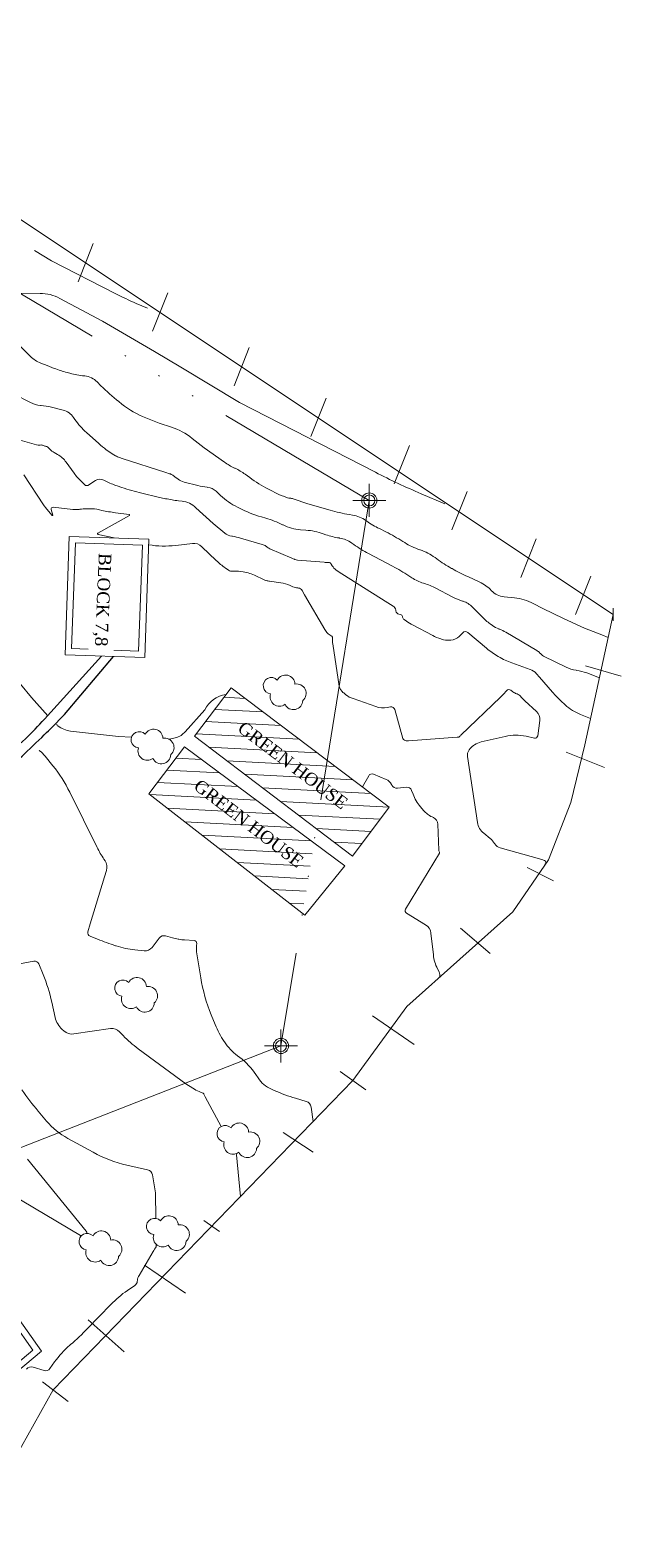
# Model space of a CAD drawing. Header units: metres. Extents: x 331672 to 331918, y 3055529 to 3055826.
# Drawn here: x 331870.7 to 331917.5, y 3055643.2 to 3055761 of the extents above; entities that cross this region are included whole.
import ezdxf

# ---------------------------------------------------------------- set-up
doc = ezdxf.new("R2010")
doc.units = ezdxf.units.M
doc.header["$MEASUREMENT"] = 0
doc.linetypes.add('ACAD_ISO06W100', pattern=[36, 24, -3, 0, -3, 0, -3, 0, -3])
for name, color, linetype, lineweight in [('BC', 7, 'Continuous', 20), ('Building', 7, 'Continuous', 20), ('Contour', 4, 'Continuous', 15), ('F', 10, 'Continuous', 20), ('GreenHouse', 94, 'Continuous', 20), ('Index_Contour', 8, 'Continuous', 20), ('Road', 170, 'Continuous', 25), ('Station', 50, 'Continuous', 13), ('TREE', 90, 'Continuous', 5)]:
    doc.layers.add(name, color=color, linetype=linetype, lineweight=lineweight)
doc.layers.add('House Drain', color=7, linetype='Continuous', lineweight=5, transparency=0.5)
doc.styles.add('CAD', font='times.ttf')

msp = doc.modelspace()

# ---------------------------------------------------------------- hatches: boundary and pattern name
at = {"layer": 'Building'}
h = msp.add_hatch(dxfattribs=at)
h.set_pattern_fill('ANSI31', color=256, scale=7, angle=45)
h.set_pattern_definition([(90, (0, 0), (-0.8750000000000001, 0), [])])
h.paths.add_polyline_path([(331749.4840919682, 3055721.725909131), (331752.9994586073, 3055718.583660533), (331757.9279014872, 3055724.099309708), (331754.4840845023, 3055727.243914524)])
h.paths.add_polyline_path([(331733.3112280205, 3055718.87479694), (331714.6107008858, 3055732.464930657), (331711.5401793303, 3055726.735455692), (331730.2407064653, 3055713.145321975)])
h.paths.add_polyline_path([(331743.7879906559, 3055716.963465992), (331740.8779218945, 3055714.602906188), (331744.8427518384, 3055709.366524843), (331747.7528205997, 3055711.727084647)])
h.paths.add_polyline_path([(331760.6279274585, 3055739.211657162), (331764.9246536656, 3055736.085569554), (331769.8513521886, 3055742.857188683), (331765.5546259818, 3055745.983276293)])
h.paths.add_polyline_path([(331751.8872952611, 3055719.602902749), (331756.7924419918, 3055725.085516592), (331755.5194198508, 3055726.224455167), (331750.6142731201, 3055720.741841323)], flags=24)
h.paths.add_polyline_path([(331717.2688663516, 3055725.071210385), (331725.7860753403, 3055718.469083802), (331727.4212162876, 3055720.578530962), (331718.9040072989, 3055727.180657545)], flags=24)
h.paths.add_polyline_path([(331742.2233661392, 3055716.580172377), (331746.8484161167, 3055710.878869473), (331745.7637549778, 3055709.998963237), (331741.1387050003, 3055715.700266141)], flags=25)
h.paths.add_polyline_path([(331763.7004089864, 3055737.545006228), (331768.1543196615, 3055743.400106458), (331766.794808953, 3055744.434271377), (331762.3408982779, 3055738.579171147)], flags=24)
h.paths.add_polyline_path([(331781.7432927646, 3055744.810367832), (331787.7437999453, 3055749.066355682), (331786.7555912334, 3055750.459628803), (331780.7550840526, 3055746.203640953)], flags=9)
h.paths.add_polyline_path([(331832.1570879101, 3055716.957908385), (331836.6890855336, 3055722.372954092), (331835.3791686158, 3055723.469258848), (331830.8471709923, 3055718.05421314)], flags=9)
h.paths.add_polyline_path([(331853.9886563452, 3055710.569015533), (331849.2929305463, 3055705.295318376), (331850.5686547962, 3055704.15940725), (331855.2643805951, 3055709.433104408)], flags=9)
h.paths.add_polyline_path([(331875.626892432, 3055719.900276632), (331875.2985146667, 3055712.188086391), (331877.4317656261, 3055712.097254583), (331877.7601433916, 3055719.809444824)], flags=9)
h.paths.add_polyline_path([(331886.4969756306, 3055705.267990896), (331895.039095597, 3055698.803170898), (331896.3276216544, 3055700.505730932), (331887.785501688, 3055706.97055093)], flags=9)
h.paths.add_polyline_path([(331883.0203506122, 3055700.699626045), (331891.5204732317, 3055694.179685357), (331892.8199855881, 3055695.873874753), (331884.3198629688, 3055702.393815442)], flags=9)
h.paths.add_polyline_path([(331758.1115892087, 3055761.566038174), (331766.2233284311, 3055754.568796009), (331767.617973427, 3055756.185575342), (331759.5062342045, 3055763.182817507)], flags=9)
h.paths.add_polyline_path([(331762.0025343101, 3055766.056141236), (331770.1142735326, 3055759.058899071), (331771.5089185284, 3055760.675678404), (331763.397179306, 3055767.672920568)], flags=9)
h.paths.add_polyline_path([(331741.894314845, 3055776.452798897), (331750.0060540675, 3055769.455556732), (331751.4006990633, 3055771.072336065), (331743.2889598408, 3055778.069578229)], flags=9)
h.paths.add_polyline_path([(331743.0365804236, 3055784.34592953), (331751.1483196461, 3055777.348687365), (331752.542964642, 3055778.965466697), (331744.4312254195, 3055785.962708862)], flags=9)
at = {"layer": 'GreenHouse', "true_color": 0x136734}
h = msp.add_hatch(dxfattribs=at)
h.set_pattern_fill('ANSI31', color=116, scale=8)
h.set_pattern_definition([(45, (0, 0), (-0.7071067811865476, 0.7071067811865476), [])])
h.paths.add_polyline_path([(331724.8317380953, 3055669.705333333), (331725.1115, 3055669.705333333), (331725.1115, 3055670.080333333), (331724.8317380953, 3055670.080333333)], flags=9)
h.paths.add_polyline_path([(331724.2960238095, 3055669.330333333), (331725.1115, 3055669.330333333), (331725.1115, 3055669.705333333), (331724.2960238095, 3055669.705333333)], flags=9)
h.paths.add_polyline_path([(331725.2905820622, 3055670.018044844), (331726.5658996496, 3055671.293362432), (331726.3007346066, 3055671.558527475), (331725.0254170193, 3055670.283209887)], flags=9)
h.paths.add_polyline_path([(331777.7856428572, 3055688.409333333), (331778.5535, 3055688.409333333), (331778.5535, 3055688.784333333), (331777.7856428572, 3055688.784333333)], flags=9)
h.paths.add_polyline_path([(331777.9999285715, 3055688.034333333), (331778.5535, 3055688.034333333), (331778.5535, 3055688.409333333), (331777.9999285715, 3055688.409333333)], flags=9)
h.paths.add_polyline_path([(331778.7325820623, 3055688.722044845), (331780.0078996496, 3055689.997362432), (331779.7427346067, 3055690.262527475), (331778.4674170193, 3055688.987209887)], flags=9)
h.paths.add_polyline_path([(331776.7181494088, 3055683.093044952), (331777.4741017898, 3055683.093044952), (331777.4741017898, 3055683.468044952), (331776.7181494088, 3055683.468044952)], flags=9)
h.paths.add_polyline_path([(331776.9205303612, 3055682.718044952), (331777.4741017898, 3055682.718044952), (331777.4741017898, 3055683.093044952), (331776.9205303612, 3055683.093044952)], flags=9)
h.paths.add_polyline_path([(331777.653183852, 3055683.405756463), (331778.9285014393, 3055684.68107405), (331778.6633363964, 3055684.946239093), (331777.388018809, 3055683.670921505)], flags=9)
h.paths.add_polyline_path([(331786.0466428571, 3055675.116333333), (331786.8145, 3055675.116333333), (331786.8145, 3055675.491333333), (331786.0466428571, 3055675.491333333)], flags=9)
h.paths.add_polyline_path([(331786.2609285715, 3055674.741333333), (331786.8145, 3055674.741333333), (331786.8145, 3055675.116333333), (331786.2609285715, 3055675.116333333)], flags=9)
h.paths.add_polyline_path([(331786.9935820622, 3055675.429044845), (331788.1005408921, 3055676.536003675), (331787.8353758492, 3055676.801168717), (331786.7284170192, 3055675.694209888)], flags=9)
h.paths.add_polyline_path([(331780.7531797725, 3055665.770477524), (331781.4496083439, 3055665.770477524), (331781.4496083439, 3055666.145477524), (331780.7531797725, 3055666.145477524)], flags=9)
h.paths.add_polyline_path([(331780.8960369154, 3055665.395477524), (331781.4496083439, 3055665.395477524), (331781.4496083439, 3055665.770477524), (331780.8960369154, 3055665.770477524)], flags=9)
h.paths.add_polyline_path([(331781.6286904062, 3055666.083189035), (331782.9040079935, 3055667.358506623), (331782.6388429506, 3055667.623671666), (331781.3635253632, 3055666.348354078)], flags=9)
h.paths.add_polyline_path([(331824.3947380952, 3055683.732333334), (331825.1745, 3055683.732333334), (331825.1745, 3055684.107333334), (331824.3947380952, 3055684.107333334)], flags=9)
h.paths.add_polyline_path([(331824.6209285714, 3055683.357333334), (331825.1745, 3055683.357333334), (331825.1745, 3055683.732333334), (331824.6209285714, 3055683.732333334)], flags=9)
h.paths.add_polyline_path([(331825.3535820622, 3055684.045044844), (331826.46895883, 3055685.160421613), (331826.203793787, 3055685.425586655), (331825.0884170192, 3055684.310209887)], flags=9)
h.paths.add_polyline_path([(331823.8826428571, 3055678.051333333), (331824.6505, 3055678.051333333), (331824.6505, 3055678.426333333), (331823.8826428571, 3055678.426333333)], flags=9)
h.paths.add_polyline_path([(331824.0969285715, 3055677.676333333), (331824.6505, 3055677.676333333), (331824.6505, 3055678.051333333), (331824.0969285715, 3055678.051333333)], flags=9)
h.paths.add_polyline_path([(331824.8295820622, 3055678.364044845), (331826.1133175874, 3055679.64778037), (331825.8481525445, 3055679.912945413), (331824.5644170193, 3055678.629209887)], flags=9)
h.paths.add_polyline_path([(331760.1046428572, 3055688.656333333), (331760.8725, 3055688.656333333), (331760.8725, 3055689.031333333), (331760.1046428572, 3055689.031333333)], flags=9)
h.paths.add_polyline_path([(331760.5808333334, 3055688.281333333), (331760.8725, 3055688.281333333), (331760.8725, 3055688.656333333), (331760.5808333334, 3055688.656333333)], flags=9)
h.paths.add_polyline_path([(331761.0515820622, 3055688.969044845), (331762.3268996496, 3055690.244362433), (331762.0617346066, 3055690.509527476), (331760.7864170193, 3055689.234209888)], flags=9)
h.paths.add_polyline_path([(331763.6280714286, 3055695.196333333), (331764.3245, 3055695.196333333), (331764.3245, 3055695.571333333), (331763.6280714286, 3055695.571333333)], flags=9)
h.paths.add_polyline_path([(331764.0328333334, 3055694.821333333), (331764.3245, 3055694.821333333), (331764.3245, 3055695.196333333), (331764.0328333334, 3055695.196333333)], flags=9)
h.paths.add_polyline_path([(331764.5035820622, 3055695.509044845), (331765.7788996496, 3055696.784362432), (331765.5137346066, 3055697.049527475), (331764.2384170193, 3055695.774209887)], flags=9)
h.paths.add_polyline_path([(331728.9257380952, 3055671.778333333), (331729.7055, 3055671.778333333), (331729.7055, 3055672.153333333), (331728.9257380952, 3055672.153333333)], flags=9)
h.paths.add_polyline_path([(331729.4138333334, 3055671.403333333), (331729.7055, 3055671.403333333), (331729.7055, 3055671.778333333), (331729.4138333334, 3055671.778333333)], flags=9)
h.paths.add_polyline_path([(331729.8845820622, 3055672.091044844), (331731.1598996496, 3055673.366362432), (331730.8947346066, 3055673.631527475), (331729.6194170192, 3055672.356209887)], flags=9)
h.paths.add_polyline_path([(331725.2876428572, 3055663.848333334), (331726.0555, 3055663.848333334), (331726.0555, 3055664.223333334), (331725.2876428572, 3055664.223333334)], flags=9)
h.paths.add_polyline_path([(331725.7638333334, 3055663.473333334), (331726.0555, 3055663.473333334), (331726.0555, 3055663.848333334), (331725.7638333334, 3055663.848333334)], flags=9)
h.paths.add_polyline_path([(331726.2345820622, 3055664.161044844), (331727.5098996496, 3055665.436362432), (331727.2447346066, 3055665.701527475), (331725.9694170193, 3055664.426209887)], flags=9)
h.paths.add_polyline_path([(331841.4347380953, 3055681.337333334), (331842.2145, 3055681.337333334), (331842.2145, 3055681.712333334), (331841.4347380953, 3055681.712333334)], flags=9)
h.paths.add_polyline_path([(331841.9228333334, 3055680.962333334), (331842.2145, 3055680.962333334), (331842.2145, 3055681.337333334), (331841.9228333334, 3055681.337333334)], flags=9)
h.paths.add_polyline_path([(331842.3935820622, 3055681.650044844), (331843.6604817117, 3055682.916944494), (331843.3953166687, 3055683.182109537), (331842.1284170193, 3055681.915209887)], flags=9)
h.paths.add_polyline_path([(331778.94502439, 3055683.35902337), (331784.074462609, 3055674.802549799), (331785.3609968214, 3055675.573801846), (331780.2315586024, 3055684.130275417)], flags=9)
h.paths.add_polyline_path([(331774.5448649718, 3055679.02069913), (331779.6743031908, 3055670.464225559), (331780.9608374032, 3055671.235477606), (331775.8313991842, 3055679.791951178)], flags=9)
h.paths.add_polyline_path([(331816.0312494365, 3055597.709077438), (331818.6451462414, 3055607.336741739), (331817.1975499383, 3055607.729762023), (331814.5836531334, 3055598.102097722)], flags=9)
h.paths.add_polyline_path([(331719.8779921854, 3055760.512012414), (331729.8470187647, 3055760.134010463), (331729.9038543804, 3055761.632933313), (331719.934827801, 3055762.010935265)], flags=9)
h.paths.add_polyline_path([(331886.6437336696, 3055705.57310998), (331894.0283029423, 3055698.865464113), (331895.0368511275, 3055699.975793144), (331887.6522818548, 3055706.683439011)], flags=9)
h.paths.add_polyline_path([(331883.2154752527, 3055701.009999458), (331890.6000445253, 3055694.302353591), (331891.6085927106, 3055695.412682623), (331884.2240234379, 3055702.12032849)], flags=9)
h.paths.add_polyline_path([(331830.3058522544, 3055686.45993673), (331840.2748788337, 3055686.081934778), (331840.3317144495, 3055687.580857628), (331830.36268787, 3055687.95885958)], flags=9)
h.paths.add_polyline_path([(331830.6761257126, 3055679.800331952), (331840.645152292, 3055679.42233), (331840.7019879077, 3055680.921252851), (331830.7329613283, 3055681.299254803)], flags=9)
h.paths.add_polyline_path([(331761.592171299, 3055767.102025472), (331768.9767405717, 3055760.394379605), (331769.9852887569, 3055761.504708637), (331762.6007194842, 3055768.212354504)], flags=9)
h.paths.add_polyline_path([(331757.9266014063, 3055762.00217005), (331765.311170679, 3055755.294524183), (331766.3197188642, 3055756.404853214), (331758.9351495915, 3055763.112499081)], flags=9)
h.paths.add_polyline_path([(331741.1799994716, 3055778.119901889), (331748.5645687443, 3055771.412256022), (331749.5731169296, 3055772.522585053), (331742.1885476569, 3055779.23023092)], flags=9)
h.paths.add_polyline_path([(331743.1453335747, 3055784.446065426), (331750.5299028474, 3055777.738419559), (331751.5384510327, 3055778.848748591), (331744.15388176, 3055785.556394458)], flags=9)
at = {"layer": 'GreenHouse'}
h = msp.add_hatch(dxfattribs=at)
h.set_pattern_fill('ANSI31', color=256, scale=8, angle=312)
h.set_pattern_definition([(357, (0, 0), (0.0523359562429444, 0.9986295347545739), [])])
h.paths.add_polyline_path([(331883.747, 3055705.091), (331893.3877169602, 3055697.782292223), (331894.2612489263, 3055703.178276083), (331886.6519999999, 3055708.912670054)])
h.paths.add_polyline_path([(331896.265, 3055695.601), (331899.17, 3055699.479), (331894.2612489263, 3055703.178276083), (331893.3877169602, 3055697.782292223)])
h.paths.add_polyline_path([(331882.968, 3055704.258), (331880.134, 3055700.525), (331892.3024793583, 3055691.078559777), (331893.2030918892, 3055696.64182577)])
h.paths.add_polyline_path([(331886.4969756306, 3055705.267990896), (331895.039095597, 3055698.803170898), (331896.3276216544, 3055700.505730932), (331887.785501688, 3055706.97055093)], flags=9)
h.paths.add_polyline_path([(331883.0203506122, 3055700.699626045), (331891.5204732317, 3055694.179685357), (331892.8199855881, 3055695.873874753), (331884.3198629688, 3055702.393815442)], flags=24)

# ---------------------------------------------------------------- linework, layer by layer
at = {"layer": 'Building'}
msp.add_lwpolyline([(331874.3217694669, 3055720.389762599), (331874.0222821003, 3055712.020922099), (331879.3324768412, 3055711.830891445), (331879.6319642078, 3055720.199731944)], close=True, dxfattribs=at)
at = {"layer": 'Building', "lineweight": 18, "elevation": 1264.36}
msp.add_lwpolyline([(331864.7001041917, 3055665.334023389), (331870.9619266283, 3055656.475389046), (331861.9998958083, 3055648.962976612), (331855.7380733718, 3055657.821610955)], close=True, dxfattribs=at)
at = {"layer": 'Contour'}
for points, elevation in [([(331880.040102941, 3055738.97628676), (331879.146444547, 3055739.35733593, -0.0186872382441418), (331877.478834684, 3055740.13932528), (331872.421381804, 3055742.73330327), (331871.093015132, 3055743.535550557)], 1271), ([(331868.419942948, 3055740.18971423), (331871.523836008, 3055740.1506914, -0.12570915654225), (331873.095970262, 3055739.74770006), (331876.465335843, 3055737.95358961), (331880.58511435, 3055735.54798206), (331882.685267327, 3055734.29855693), (331887.315238725, 3055731.50235459), (331898.081544417, 3055725.98029424, 0.0186872382141874), (331901.691162547, 3055724.28764239), (331903.571965686, 3055723.48568219)], 1272), ([(331877.3953773593, 3055720.797856343), (331876.121195926, 3055721.06011901, -0.6398189786094239), (331876.105655775, 3055721.15981564), (331878.60091834, 3055722.56295436, 0.6608627076637851), (331878.584232045, 3055722.64764645), (331877.501473767, 3055722.78171096, -0.0253883796053409), (331876.415129273, 3055722.96967712), (331876.238873965, 3055723.00899304, 0.0631581782447462), (331875.40647339, 3055723.09227118), (331875.190402449, 3055723.08794022, 0.0285902618036362), (331874.682194316, 3055723.05013524), (331874.632606315, 3055723.04372977, -0.0623793348004402), (331874.125836312, 3055723.03856869), (331872.552076773, 3055723.20934949, 0.5146054039261441), (331872.41547184, 3055723.04819547), (331872.541871446, 3055722.59608284, -0.711135687207157), (331872.493294238, 3055722.56985866), (331871.933612997, 3055723.2113275, -0.0351083971097971), (331871.853658753, 3055723.31631849), (331871.78960177, 3055723.41318486), (331870.246899083, 3055725.78718553)], 1269), ([(331911.4114737115, 3055694.758289516), (331911.553114276, 3055694.99549221, 0.453858660000305), (331911.473587213, 3055695.23366545), (331911.427303116, 3055695.25258058, 0.0304976546833309), (331911.063590043, 3055695.37721615), (331907.942072202, 3055696.24888175, -0.19655673411185), (331907.537479575, 3055696.5532765), (331907.51121325, 3055696.59582154, 0.0900864576094659), (331907.156393916, 3055696.99719379), (331906.651955988, 3055697.40184337, -0.1965131650297), (331906.159104488, 3055698.25841843), (331905.371648296, 3055703.48626299, -0.189584848065952), (331905.4717784001, 3055703.95610771), (331905.498736738, 3055703.99821766, -0.113224866319941), (331905.852844136, 3055704.35322062), (331905.927453035, 3055704.40125055, -0.0899429070358728), (331906.463272013, 3055704.62869544), (331908.352309654, 3055705.07277165, -0.118913571746978), (331910.014002021, 3055705.08176835), (331910.673180569, 3055704.93432159, 0.4377395504044411), (331910.92428685, 3055705.10980436), (331911.08650966, 3055706.3425394, 0.251303429249593), (331910.838573651, 3055707.03103105), (331909.908026339, 3055707.89556123, -0.0260510442075259), (331909.624663255, 3055708.18617732), (331909.566411226, 3055708.25214477, 0.133192683005518), (331909.301464204, 3055708.43142049), (331909.254365474, 3055708.4482047, -0.0802591592073552), (331908.966924659, 3055708.60319228), (331908.803073781, 3055708.72689963, 0.404426878189845), (331908.448615757, 3055708.68410601), (331908.387656433, 3055708.60930717, -0.0321439271174404), (331907.98931975, 3055708.17720033), (331904.850471178, 3055705.16330592, -0.0263665316569208), (331904.761223591, 3055705.08580043), (331904.705226597, 3055705.04188109, -0.144669303270757), (331904.637565488, 3055705.01400584), (331904.550151659, 3055705.00377725), (331900.708026432, 3055704.71859618), (331900.577660143, 3055704.71502406, -0.132052791269498), (331900.425703008, 3055704.74948266), (331900.367615329, 3055704.77923677, -0.216665976140579), (331900.256405048, 3055704.91492202), (331899.611028129, 3055707.19560416, 0.385950022598354), (331899.28267601, 3055707.40294187), (331899.020042665, 3055707.35824193, -0.132865626917011), (331898.098593868, 3055707.43521881), (331896.309194074, 3055708.05869737, -0.0885303630773184), (331895.742174726, 3055708.37077618), (331895.568609161, 3055708.50856771, -0.0721165320750573), (331895.354145124, 3055708.73283733), (331895.324837142, 3055708.77334711, -0.124812802490296), (331895.209167384, 3055709.05502419), (331894.694201236, 3055712.39471562, -0.0694531454308803), (331894.686982497, 3055712.73358217), (331894.692490895, 3055712.78327782, 0.294013847886374), (331894.567051839, 3055713.04489535), (331894.406129513, 3055713.14718491, -0.113171923084845), (331894.185734143, 3055713.36556506), (331894.072125, 3055713.54072059), (331892.452624751, 3055716.2897485), (331892.276296605, 3055716.62585798, 0.266585866106915), (331891.983652218, 3055716.81849933), (331891.933799195, 3055716.82233027, -0.09444513509345001), (331891.552585186, 3055716.922018), (331891.334111461, 3055717.02350063, 0.0793496776994947), (331890.591791666, 3055717.24049547), (331889.691384193, 3055717.36182206, -0.027592706240853), (331889.439740576, 3055717.40924251), (331889.391156822, 3055717.42105855, -0.0589953607888261), (331889.151823508, 3055717.50854136), (331888.613161938, 3055717.77696681, 0.0826830278916927), (331887.614024392, 3055718.09209545), (331887.231233333, 3055718.14945871, 0.0724838901969798), (331886.848369549, 3055718.15378922), (331886.798766727, 3055718.14749954, -0.19324025435632), (331886.448258656, 3055718.23337829), (331886.188661203, 3055718.41353797, -0.0425948787857085), (331885.481090387, 3055718.99449498), (331884.346808191, 3055720.09045125, 0.232880058278905), (331883.583783086, 3055720.34895093), (331882.263508631, 3055720.19655167, -0.07189254764988832), (331880.1337259721, 3055720.239790557, -0.07189254764988832)], 1269), ([(331867.067757058, 3055711.889174867), (331867.825712347, 3055711.27750882), (331868.604781891, 3055710.60683045, -0.043665115500122), (331869.971824132, 3055709.21727302), (331870.858572733, 3055708.1525212), (331872.1295725913, 3055706.689435336)], 1268), ([(331881.747319421, 3055704.8625579), (331882.353060475, 3055704.99281445, 0.146083963568393), (331882.787558092, 3055705.22390314), (331883.007999057, 3055705.43586711), (331884.579844645, 3055707.16668375, -0.2614538888796174), (331886.2466612518, 3055708.37942704, -0.2614538888796174)], 1268), ([(331872.8245161563, 3055706.014154304, 0.003981682479037308), (331872.900683486, 3055705.95198384), (331872.939520988, 3055705.92049339, 0.149412467520014), (331873.945365509, 3055705.49759433), (331877.725732, 3055705.062076), (331878.7734897001, 3055705.010094878)], 1268), ([(331871.4563459911, 3055703.971902988), (331871.4952353, 3055703.94047665, -0.0565306958698582), (331871.927202543, 3055703.50725526), (331872.544580636, 3055702.73871833, -0.0570188805690267), (331873.875943099, 3055700.65540028), (331876.04430552, 3055696.28466856, 0.0357574720573921), (331876.586023521, 3055695.35655619), (331876.672533245, 3055695.22904958, -0.238617801413736), (331876.784437919, 3055694.45558979), (331876.624409836, 3055693.95387978), (331875.498666667, 3055690.23663248), (331875.316815334, 3055689.60407203, 0.3866794026697151), (331875.486302544, 3055689.25610291), (331876.08030132, 3055689.01584981, 0.0185840705536295), (331877.50599413, 3055688.49686233), (331877.553551325, 3055688.48142494, 0.0566309011884472), (331879.030899536, 3055688.17194486), (331879.772528054, 3055688.09819405, 0.267438094369874), (331880.391856077, 3055688.36588424), (331880.959890932, 3055689.10428312, -0.314790149177722), (331881.47062276, 3055689.27250934), (331882.015478299, 3055689.11660697, 0.0273482206864293), (331882.464471743, 3055689.0129768), (331882.513708263, 3055689.00427249, 0.0321080598858034), (331882.971276548, 3055688.95183752), (331883.718559493, 3055688.91203221, -0.426573371021091), (331883.928522987, 3055688.66713417), (331883.913680235, 3055688.51933234, 0.0698511787301032), (331883.934986161, 3055687.86112587), (331884.250773435, 3055685.96237262, 0.058240840287801), (331885.081551855, 3055683.02055909), (331885.39373043, 3055682.25164538, 0.0534958054998916), (331886.099610227, 3055680.91897054), (331886.127367442, 3055680.87738283, 0.0882971212649779), (331887.152691012, 3055679.78983872), (331887.341148974, 3055679.64733898, -0.0881717615702614), (331888.618827181, 3055678.2927716), (331888.794576609, 3055678.02972304, 0.14709593240626), (331889.83969968, 3055677.1442825), (331890.059481493, 3055677.04508775, 0.0353720620582409), (331891.748902182, 3055676.41517245), (331892.599465164, 3055676.16151802, -0.297009521213046), (331892.983994248, 3055675.72114931), (331893.1615278674, 3055674.582294)], 1267), ([(331897.0479306135, 3055701.07821914), (331897.546466635, 3055701.95828867, -0.383080170047161), (331897.918789654, 3055702.08541435), (331898.921234295, 3055701.66473011, -0.187302011241102), (331899.35242351, 3055701.26103017), (331899.372575956, 3055701.22067661, 0.319582781328027), (331899.833647403, 3055700.96779483), (331900.549775713, 3055701.04276094, -0.347625712984266), (331900.942666714, 3055700.79925481), (331901.059465911, 3055700.4859322, 0.0921601604192013), (331901.635246646, 3055699.50675128), (331901.883958811, 3055699.21522486, 0.108232587770214), (331902.558197091, 3055698.69274245), (331902.667944607, 3055698.63918047, -0.283159739955933), (331903.010235518, 3055698.11656457), (331903.098503376, 3055696.06257651, 0.120317472312803), (331903.127366539, 3055695.95872424), (331903.15130358, 3055695.91482643, -0.275515887980829), (331903.149079852, 3055695.8189559), (331900.46343246, 3055691.39500593, 0.414614818735596), (331900.54462469, 3055691.06402423), (331902.054938277, 3055690.15030037, -0.241259727337434), (331902.470385882, 3055689.50108604), (331902.664519036, 3055687.77192388, 0.0947412194091286), (331902.994509309, 3055686.67189922), (331903.121842754, 3055686.421897, -0.1957669849315587), (331903.1635975814, 3055686.001598235)], 1268), ([(331885.8706380141, 3055674.189263476), (331884.594094056, 3055676.52694888, -0.0635435364299895), (331884.535304804, 3055676.64870689), (331884.50399506, 3055676.74031366, 0.116692653302614), (331884.482262354, 3055676.77571291), (331884.447388771, 3055676.81154353, 0.108662722222806), (331884.412826109, 3055676.83483038), (331884.126074619, 3055676.95164921, -0.0481906734813465), (331883.629345595, 3055677.20913742), (331883.077944444, 3055677.56226389), (331879.29539186, 3055680.34579337, -0.044194429318381), (331878.106936662, 3055681.38438095), (331877.810653655, 3055681.69067044, 0.248950514644762), (331877.109956631, 3055681.93064774), (331874.196398281, 3055681.5138912, -0.230614230789438), (331873.416224043, 3055681.7511263), (331873.281741337, 3055681.87207612, -0.162978757129428), (331872.72286149, 3055682.82745962), (331872.452277284, 3055684.03592149, 0.0449297525571806), (331871.765993277, 3055686.21227603), (331871.418725341, 3055687.05551642, 0.358033670571287), (331871.032134642, 3055687.26734623), (331868.902513385, 3055686.88507269, -0.0672040718860305)], 1266), ([(331874.7168158012, 3055665.541080826), (331869.130182452, 3055668.89009016, 0.022807860534305), (331866.240790419, 3055670.47149683), (331864.952688654, 3055671.10573196, 0.383670786600986), (331864.574524763, 3055671.00109131), (331863.558546001, 3055669.42767889), (331862.704292268, 3055667.95870007, 0.0613479357114727), (331862.204998002, 3055666.81119202), (331862.190504973, 3055666.76333858, 0.0318568284810559), (331861.899290062, 3055665.53987568), (331861.757157627, 3055664.72781864), (331861.690511152, 3055664.08732929, 0.08317220942958048), (331861.7195052626, 3055663.488061603)], 1264)]:
    msp.add_lwpolyline(points, format="xyb", dxfattribs=dict(at, elevation=elevation))
for points, elevation in [([(331881.7086157097, 3055704.86447806), (331881.747319421, 3055704.8625579)], 1268), ([(331870.522626265, 3055671.59219046), (331875.1821727548, 3055665.909420953)], 1264), ([(331887.092597848, 3055671.95153586), (331887.0472878789, 3055672.034510248)], 1266), ([(331887.3923884393, 3055668.633963503), (331887.092597848, 3055671.95153586)], 1266)]:
    msp.add_lwpolyline(points, dxfattribs=dict(at, elevation=elevation))
for start, end in [(221.1234008903187, 233.8379313868169), (356.829299379457, 35.6013574723178)]:
    msp.add_arc((331874.9406124453, 3055665.736472101, 1264), 0.297090370844046, start, end, dxfattribs=at)
at = {"layer": 'F'}
for p, q in [((331914.7072722523, 3055710.666989692), (331917.5413850599, 3055709.838136875)), ((331910.1001066613, 3055694.690982619), (331912.1901926474, 3055693.646749281)), ((331904.8238100504, 3055689.898600031), (331907.1643842932, 3055687.887698712)), ((331897.8424497913, 3055682.934653), (331901.1541028398, 3055680.666626094)), ((331895.2793446409, 3055678.549848041, 1263.394), (331897.3226553592, 3055677.088151959, 1263.394)), ((331890.7684743521, 3055673.696781452), (331893.1525763078, 3055672.147155428)), ((331884.4850765169, 3055666.734796267), (331885.7310750702, 3055665.85865994)), ((331879.8032246439, 3055663.202679475), (331883.0332922267, 3055660.979240804)), ((331875.3471227399, 3055658.871720073), (331878.1913299062, 3055656.353491387)), ((331871.7155406276, 3055653.972854514), (331873.7424713968, 3055652.414883098))]:
    msp.add_line(p, q, dxfattribs=at)
at = {"layer": 'F', "color": 240, "true_color": 0xed1f24, "elevation": 1263.394}
msp.add_lwpolyline([(331816.5498659141, 3055757.042236446), (331817.962, 3055756.508), (331820.994, 3055759.842), (331835.6804233322, 3055768.870735495), (331916.891, 3055714.718), (331914.663, 3055704.391), (331913.553, 3055699.84), (331911.782, 3055695.3), (331908.966, 3055691.183), (331900.574, 3055683.689), (331896.301, 3055677.819), (331872.564, 3055653.345), (331856.499, 3055624.628), (331848.187, 3055610.864), (331844.764, 3055602.955), (331841.1327713165, 3055598.470066539)], dxfattribs=at)
at = {"layer": 'F'}
for points in [[(331875.7442090416, 3055744.095212386), (331874.5354643429, 3055741.053727478)], [(331881.6467001041, 3055740.188633498), (331880.4379554054, 3055737.147148591)], [(331888.0926103801, 3055735.870287258), (331886.8838656815, 3055732.82880235)], [(331894.1722802609, 3055731.84471184), (331892.9635355623, 3055728.803226932)], [(331900.7646896883, 3055728.099320306), (331899.5559449896, 3055725.057835398)], [(331905.330579903, 3055724.467883732), (331904.1218352043, 3055721.426398824)], [(331910.7956088457, 3055720.704981399), (331909.586864147, 3055717.663496491)], [(331913.1865335398, 3055703.828947909), (331916.2280184476, 3055702.62020321)]]:
    msp.add_lwpolyline(points, dxfattribs=at)
at = {"layer": 'F', "elevation": 1263.394}
for points in [[(331915.1408262021, 3055717.759484067), (331913.9320815034, 3055714.717999159)], [(331916.891, 3055715.218), (331916.891, 3055714.218)]]:
    msp.add_lwpolyline(points, dxfattribs=at)
at = {"layer": 'GreenHouse'}
for p, q in [((331883.747, 3055705.091, 1267.472), (331886.6519999999, 3055708.912670054, 1267.416)), ((331886.6519999999, 3055708.912670054, 1267.416), (331899.17, 3055699.479, 1267.581)), ((331883.747, 3055705.091, 1267.472), (331896.265, 3055695.601, 1267.637)), ((331896.265, 3055695.601, 1267.637), (331899.17, 3055699.479, 1267.581))]:
    msp.add_line(p, q, dxfattribs=at)
at = {"layer": 'GreenHouse', "elevation": 1267.416}
msp.add_lwpolyline([(331886.6519999999, 3055708.912670054), (331899.17, 3055699.479), (331896.265, 3055695.601), (331883.747, 3055705.091), (331886.6519999999, 3055708.912670054)], dxfattribs=at)
at = {"layer": 'GreenHouse'}
for points in [[(331895.646, 3055694.824), (331892.499, 3055690.926), (331880.134, 3055700.525), (331882.968, 3055704.258), (331895.646, 3055694.824)], [(331882.968, 3055704.258), (331895.646, 3055694.824), (331892.499, 3055690.926), (331880.134, 3055700.525), (331882.968, 3055704.258)]]:
    msp.add_lwpolyline(points, dxfattribs=at)
at = {"layer": 'House Drain', "lineweight": 5, "transparency": 33554559}
msp.add_lwpolyline([(331873.8399708755, 3055720.907324302), (331873.5047203965, 3055711.539123508), (331879.8142754327, 3055711.313329741), (331880.1495259116, 3055720.681530535), (331873.8399708755, 3055720.907324302)], dxfattribs=at)
at = {"layer": 'House Drain', "lineweight": 5, "transparency": 33554559, "elevation": 1264.36}
msp.add_lwpolyline([(331864.795, 3055666.066000001), (331871.636, 3055656.388), (331861.905, 3055648.231), (331855.0640000001, 3055657.909), (331864.795, 3055666.066000001)], dxfattribs=at)
at = {"layer": 'Index_Contour', "elevation": 1265}
for points in [[(331870.082053079, 3055677.08537382, 0.0259622104741972), (331871.38094587, 3055675.40054717), (331872.04913938, 3055674.61682116, 0.0954642543114978), (331873.729551318, 3055673.24736673), (331875.739127743, 3055672.14226528, 0.0733807018361742), (331878.395708639, 3055671.13126118), (331880.042503171, 3055670.75521191, -0.308545889869447), (331880.424430346, 3055670.35438186), (331880.677479742, 3055668.93324229), (331880.6970004526, 3055666.909207145)], [(331880.7186722523, 3055664.662132981, 0.01043743330643175), (331880.483769119, 3055664.27955748), (331879.37073408, 3055662.39053446, 0.104267505908105), (331879.23217171, 3055661.99217915), (331879.225341027, 3055661.94264793, -0.21751110470639), (331879.01954003, 3055661.60657772), (331878.443045688, 3055661.2045979, 0.0505015801093861), (331877.126748627, 3055660.08537527), (331875.292584447, 3055658.19528299, -0.0221337579173027), (331873.940857125, 3055656.91452392), (331873.87650715, 3055656.8584844, 0.0625197354794195), (331872.681491534, 3055655.53856377), (331872.311917698, 3055655.01784192, -0.331127385614267), (331871.839590909, 3055654.85831863), (331870.986557885, 3055655.12420003, 0.307740115578782), (331870.45266039, 3055654.96988582)]]:
    msp.add_lwpolyline(points, format="xyb", dxfattribs=at)
msp.add_lwpolyline([(331880.7168087865, 3055664.855349324), (331880.7186722523, 3055664.662132981)], dxfattribs=at)
at = {"layer": 'Road', "elevation": 0.0146368753766955}
for points in [[(331871.8819192009, 3055706.439316411), (331876.3884966326, 3055711.435924678)], [(331873.4513200276, 3055706.80526418), (331877.3538150931, 3055711.401379787)]]:
    msp.add_lwpolyline(points, dxfattribs=at)
at = {"layer": 'Road'}
msp.add_lwpolyline([(331872.4162815423, 3055705.730410854), (331873.4513200276, 3055706.80526418)], dxfattribs=at)
msp.add_spline([(331855.4065588193, 3055695.322595947), (331857.4041855449, 3055696.367682504), (331862.1541855449, 3055699.058682505), (331870.3631855449, 3055704.876682505), (331871.8819192009, 3055706.439316411)], degree=3, dxfattribs=at)
msp.add_open_spline([(331856.5070497912, 3055694.295704018), (331856.445227809, 3055694.802892164), (331856.7326240222, 3055694.974200292), (331857.7045373736, 3055695.549179382), (331858.3887089619, 3055695.944971007), (331859.7735456473, 3055696.733016777), (331860.471769551, 3055697.124121629), (331861.7709968763, 3055697.846716979), (331862.369334087, 3055698.176327373), (331863.5897032859, 3055698.856313898), (331864.2086486478, 3055699.206040225), (331866.0674196644, 3055700.307464309), (331867.310330507, 3055701.110678182), (331868.9232448902, 3055702.40686598), (331869.3510779429, 3055702.77802479), (331870.0619115237, 3055703.456142915), (331872.4162815423, 3055705.730410854), (331872.4162815423, 3055705.730410854), (331872.4162815423, 3055705.730410854), (331872.4162815423, 3055705.730410854), (331872.4162815423, 3055705.730410854), (331872.4162815423, 3055705.730410854), (331872.4162815423, 3055705.730410854), (331872.4162815423, 3055705.730410854)], degree=3, knots=[0.5143974367429799, 0.5143974367429799, 0.5143974367429799, 0.5143974367429799, 1.527622921166493, 1.527622921166493, 3.953876991573213, 3.953876991573213, 6.380131061979935, 6.380131061979935, 8.421982786165712, 8.421982786165712, 10.46383451035149, 10.46383451035149, 14.54753795872304, 14.54753795872304, 16.0666841869431, 16.0666841869431, 17.15762941980804, 17.15762941980804, 18.01753541937845, 18.01753541937845, 18.87744141894887, 18.87744141894887, 19.55885240057289, 19.55885240057289, 19.55885240057289, 19.55885240057289], dxfattribs=at)
at = {"layer": 'Station', "linetype": 'Continuous', "lineweight": 18}
for points in [[(331898.8968520155, 3055723.753), (331897.592, 3055723.753), (331897.592, 3055725.057836239)], [(331897.592, 3055722.448163761), (331897.592, 3055723.753), (331896.2871479845, 3055723.753)], [(331891.9048520154, 3055680.561999999), (331890.6, 3055680.561999999), (331890.6, 3055681.866836239)], [(331890.6, 3055679.257163761), (331890.6, 3055680.561999999), (331889.2951479845, 3055680.561999999)]]:
    msp.add_lwpolyline(points, dxfattribs=at)
for centre, radius in [((331897.592, 3055723.753), 0.601247195797167), ((331897.592, 3055723.753), 0.4375012319923397), ((331890.6, 3055680.561999999), 0.601247195797167), ((331890.6, 3055680.561999999), 0.4375012319923397)]:
    msp.add_circle(centre, radius, dxfattribs=at)
at = {"layer": 'TREE'}
for centre, radius, start, end in [((331890.9646712312, 3055709.191957387), 0.739722886981659, 1.164711537443348, 152.3402730767666), ((331889.8416937951, 3055709.088035579), 0.6472393398376959, 43.71829453281877, 264.1459643345403), ((331891.8518226577, 3055708.482141983), 0.739722886981659, 310.1390536400883, 101.5082480851679), ((331890.4752981849, 3055708.203915832), 0.739722886981659, 161.0470498446239, 306.9442286971097), ((331891.5890462644, 3055707.928042613), 0.739722886981659, 205.2316865880034, 359.1165363721494), ((331879.3856937951, 3055704.800035579), 0.6472393398376959, 43.71829453281877, 264.1459643345403), ((331880.5086712312, 3055704.903957387), 0.739722886981659, 1.164711537443345, 152.3402730767666), ((331880.0192981849, 3055703.915915832), 0.739722886981659, 161.0470498446239, 306.9442286971097), ((331881.3958226577, 3055704.194141983), 0.739722886981659, 310.1390536400883, 101.5082480851679), ((331881.1330462644, 3055703.640042613), 0.739722886981659, 205.2316865880035, 359.1165363721494), ((331878.0796937951, 3055685.142035579), 0.6472393398376959, 43.71829453281873, 264.1459643345402), ((331879.2026712312, 3055685.245957386), 0.739722886981659, 1.164711537443349, 152.3402730767666), ((331880.0898226577, 3055684.536141982), 0.739722886981659, 310.1390536400883, 101.5082480851679), ((331878.7132981849, 3055684.257915832), 0.739722886981659, 161.0470498446239, 306.9442286971097), ((331879.8270462644, 3055683.982042613), 0.739722886981659, 205.2316865880035, 359.1165363721494), ((331886.1786937951, 3055673.620035579), 0.6472393398376959, 43.71829453281874, 264.1459643345402), ((331887.3016712312, 3055673.723957386), 0.739722886981659, 1.164711537443349, 152.3402730767666), ((331888.1888226577, 3055673.014141982), 0.739722886981659, 310.1390536400883, 101.5082480851679), ((331886.8122981849, 3055672.735915832), 0.739722886981659, 161.0470498446239, 306.9442286971097), ((331887.9260462644, 3055672.460042613), 0.739722886981659, 205.2316865880035, 359.1165363721494), ((331880.5993289756, 3055666.269379789), 0.6472393398376959, 43.71829453281873, 264.1459643345402), ((331881.7223064117, 3055666.373301596), 0.739722886981659, 1.164711537443345, 152.3402730767666), ((331882.6094578382, 3055665.663486192), 0.739722886981659, 310.1390536400883, 101.5082480851679), ((331875.2546937952, 3055665.073035579), 0.6472393398376959, 43.71829453281877, 264.1459643345403), ((331876.3776712313, 3055665.176957387), 0.739722886981659, 1.164711537443348, 152.3402730767666), ((331877.2648226577, 3055664.467141983), 0.739722886981659, 310.1390536400883, 101.5082480851679), ((331881.2329333654, 3055665.385260041), 0.739722886981659, 161.0470498446239, 306.9442286971097), ((331875.888298185, 3055664.188915832), 0.739722886981659, 161.0470498446239, 306.9442286971097), ((331882.3466814448, 3055665.109386823), 0.739722886981659, 205.2316865880034, 359.1165363721494), ((331877.0020462644, 3055663.913042613), 0.739722886981659, 205.2316865880035, 359.1165363721494)]:
    msp.add_arc(centre, radius, start, end, dxfattribs=at)

# ---------------------------------------------------------------- texts
at = {"layer": 'BC', "attachment_point": 1, "style": 'CAD'}
for width, gutter_width, insert, char_height, rotation in [(12.39274301042315, 1, (331887.6848014318, 3055706.337204898), 1, 322.8809514646054), (12.39274301042314, 0.9999999999999999, (331884.2150679283, 3055701.761134054), 0.9999999999999999, 322.51032278648273)]:
    msp.add_mtext_dynamic_manual_height_columns('GREEN HOUSE', width=width, gutter_width=gutter_width, heights=[0], dxfattribs=dict(at, insert=insert, char_height=char_height, rotation=rotation))

# ---------------------------------------------------------------- next in the draw order: texts
at = {"layer": 'Building', "lineweight": 18, "insert": (331877.1831881658, 3055719.559248963), "char_height": 1, "attachment_point": 1, "rotation": 267.56187261499804, "style": 'CAD', "bg_fill": 3, "box_fill_scale": 1.5, "bg_fill_color": 256, "bg_fill_transparency": 0}
msp.add_mtext_dynamic_manual_height_columns('\\pxql;BLOCK 7,8', width=7.213221646527828, gutter_width=0.9999999999999999, heights=[0.8294217291786607], dxfattribs=at)

# ---------------------------------------------------------------- next in the draw order: linework, layer by layer
at = {"layer": 'Contour'}
for points, elevation in [([(331869.926969545, 3055735.98642208), (331870.771679239, 3055735.16060112, 0.102909736803196), (331871.583889754, 3055734.62966995), (331872.088824472, 3055734.42574472), (331872.645549222, 3055734.21196069, 0.0287705471495305), (331873.68393915, 3055733.87694365), (331873.890709294, 3055733.8224836, 0.0392455635350321), (331875.01812081, 3055733.61369144), (331875.059807682, 3055733.60914184, -0.179195977106234), (331876.050338928, 3055733.13251145), (331876.343680786, 3055732.83748529, 0.0312233095790322), (331877.756716582, 3055731.57533057), (331878.008465327, 3055731.37594114, 0.0766637423735959), (331879.895104445, 3055730.28444386), (331880.964768912, 3055729.85828808), (331881.921057025, 3055729.55148012, -0.0960042978559248), (331883.575044882, 3055728.66395868), (331884.512172996, 3055727.91458228), (331886.119542668, 3055726.78637154, 0.0449543693758471), (331886.921610963, 3055726.31990998), (331886.966816091, 3055726.2985442, -0.0499503028732592), (331887.763748349, 3055725.82491073), (331888.129998247, 3055725.55734212, 0.0412783189842609), (331889.605044468, 3055724.64754305), (331890.421469564, 3055724.22828965, 0.0503564763121276), (331890.696613051, 3055724.11873639), (331890.788394847, 3055724.09200157, -0.0435651817253636), (331890.980383713, 3055724.01840755), (331891.025435311, 3055723.99671991, 0.0959758343186897), (331891.221170632, 3055723.94324925), (331891.303489324, 3055723.93626093, -0.0644952488755901), (331891.567252665, 3055723.88087372), (331892.737228482, 3055723.48107981), (331894.48426233, 3055722.98182743, 0.0304870969672626), (331896.020885836, 3055722.63732857), (331896.262532121, 3055722.59765262, -0.120270326681779), (331897.332204616, 3055722.15697656), (331897.372932448, 3055722.12797236, 0.0415773405828546), (331898.388418511, 3055721.51926507), (331898.901715659, 3055721.26421017, -0.0267299713023302), (331900.256804776, 3055720.50294544), (331900.396366652, 3055720.41495509, 0.0629037208594932), (331901.585991917, 3055719.85016616), (331901.633390694, 3055719.834249, -0.0812924722662585), (331902.797008969, 3055719.2312324), (331902.943989498, 3055719.12355676, 0.0319728727746824), (331904.10634576, 3055718.37583519), (331904.14995824, 3055718.35138214, 0.0201130418477031), (331905.381744498, 3055717.72121322), (331906.333580225, 3055717.27920938, -0.0942455588239527), (331907.251723722, 3055716.63278865), (331907.280209929, 3055716.60391567, 0.180100531590515), (331908.26404172, 3055716.12788299), (331909.092689096, 3055716.03706938, -0.0980959918964363), (331910.580548439, 3055715.58470134), (331911.326238456, 3055715.19538663), (331912.980771215, 3055714.39672301), (331914.632752033, 3055713.64352033), (331915.999684529, 3055713.10096197), (331916.499491773, 3055712.90332071)], 1272), ([(331915.807781124, 3055709.69717355), (331914.812279581, 3055710.09082967, 0.0632914871480049), (331914.012256346, 3055710.30070606), (331913.96272176, 3055710.30751228, -0.0852683868228816), (331913.176794057, 3055710.54910265), (331911.39006175, 3055711.43412881, -0.104633294405597), (331911.135706025, 3055711.63084506), (331911.102959315, 3055711.66862935, 0.085644884823232), (331910.854221394, 3055711.87572963), (331908.407140555, 3055713.31581797, 0.0499925450714808), (331907.887671304, 3055713.55855082), (331907.840572573, 3055713.57533503, -0.080259159273933), (331907.339464246, 3055713.84553176), (331907.172956576, 3055713.97124499, -0.0383540834218692), (331906.502847448, 3055714.55828549), (331905.75854195, 3055715.31269678, 0.125549239989762), (331905.027084257, 3055715.76527856), (331904.979560395, 3055715.78081827, -0.0433966698549233), (331904.166497305, 3055716.12296082), (331902.870319764, 3055716.79875196, 0.046558261130682), (331901.928804511, 3055717.1883211), (331901.881097756, 3055717.20328991, -0.0715466942117002), (331900.96399034, 3055717.63471014), (331900.726491638, 3055717.78874188, 0.0239487372758031), (331899.443006574, 3055718.54067377), (331897.526463341, 3055719.54953684, -0.0354118480184007), (331896.36730012, 3055720.26291888), (331896.205146722, 3055720.37839593, 0.120270326752869), (331895.245005492, 3055720.77394808), (331895.195666125, 3055720.78204912, -0.0439142976035958), (331894.165315525, 3055721.04076054), (331893.953113, 3055721.11327253, 0.0644952491080399), (331892.579116503, 3055721.40179571), (331892.139829433, 3055721.43908827, -0.0959758346434504), (331890.775000273, 3055721.81193014), (331890.729948675, 3055721.83361778, 0.043565181913847), (331889.391242912, 3055722.34677639), (331889.047491331, 3055722.44690668, -0.0503564763895976), (331887.307186288, 3055723.13984), (331887.154724012, 3055723.21813295, -0.0715421377493035), (331885.823738353, 3055724.14850303), (331885.46537713, 3055724.47949254, 0.163801598111552), (331884.806305637, 3055724.78585461), (331884.756692879, 3055724.79206542, -0.0339100870700186), (331884.008493378, 3055724.93505569), (331882.933457385, 3055725.21314803, -0.0946317587428995), (331882.448338711, 3055725.43714212), (331882.185168776, 3055725.62186076), (331882.034913798, 3055725.74201246, 0.100023183825058), (331881.787481112, 3055725.87236501), (331881.49562282, 3055725.96112008), (331878.026302652, 3055727.07501404), (331877.814077439, 3055727.14666917, -0.0534327743709852), (331877.49894649, 3055727.29002705), (331877.360976796, 3055727.37054162, -0.0297288880180772), (331876.888494278, 3055727.68322547), (331876.76909125, 3055727.77230973, -0.0234942828122078), (331876.177177752, 3055728.25641119), (331875.195335465, 3055729.13522715, -0.0633207885620795), (331874.291743107, 3055730.1641219), (331874.181132653, 3055730.32559793, 0.191785000930523), (331873.345815096, 3055730.90515524), (331872.427258045, 3055731.13278333, 0.037987141896983), (331871.601722313, 3055731.27524761), (331871.55196645, 3055731.28018259, -0.0995669052028905), (331870.760870709, 3055731.5142336), (331869.421377802, 3055732.20554167, -0.0188891631809567)], 1271)]:
    msp.add_lwpolyline(points, format="xyb", dxfattribs=dict(at, elevation=elevation))
at = {"layer": 'Index_Contour', "elevation": 1270}
msp.add_lwpolyline([(331915.116070475, 3055706.49102639), (331914.31241322, 3055706.80882057, -0.0981144030113717), (331913.111012931, 3055707.56639882), (331912.768248929, 3055707.88484563, -0.0228110760175552), (331912.340457579, 3055708.31822808), (331912.102386609, 3055708.58124622), (331911.058052953, 3055709.76331636), (331910.82208325, 3055710.03742956, 0.136517509825117), (331910.325129784, 3055710.37827881), (331908.870845226, 3055710.89653082, -0.0494723114056251), (331907.84231331, 3055711.37589831), (331907.799171495, 3055711.40117248, -0.0440100701808823), (331906.87042604, 3055712.05498846), (331905.385848125, 3055713.29742998, 0.388420873486805), (331905.002148152, 3055713.28220701), (331904.702697687, 3055712.98824733, -0.18541315315054), (331904.058847941, 3055712.69717744), (331903.981917422, 3055712.69155037, -0.0986159902572026), (331903.300193985, 3055712.76958656), (331903.252441376, 3055712.78440845, -0.0497158963768321), (331902.610790993, 3055713.05209168), (331901.020960614, 3055713.89905747, -0.033596292447521), (331900.534298147, 3055714.1995781), (331900.360303543, 3055714.32298197, -0.178820668161181), (331900.226207945, 3055714.51288303), (331900.212593758, 3055714.56099388, 0.268734394381309), (331900.060441697, 3055714.71317034), (331899.932399016, 3055714.74942544, -0.297308858413135), (331899.699493476, 3055715.00908414), (331899.689768074, 3055715.06663566, 0.224618000169114), (331899.471137092, 3055715.39084286), (331899.067369991, 3055715.63927707), (331895.420889155, 3055717.95544577), (331894.981839744, 3055718.24384947, -0.121378178982439), (331894.655729073, 3055718.58733836), (331894.579153921, 3055718.71824017, 0.271531056278651), (331894.366098556, 3055718.84211256), (331894.316102027, 3055718.84270168, -0.0188842801181255), (331894.033448027, 3055718.8561632), (331891.918518307, 3055719.03295055, -0.0666895171324824), (331891.706117038, 3055719.07818843), (331891.658917913, 3055719.0946882, -0.0193546017334318), (331891.455194647, 3055719.17440828), (331889.722142999, 3055719.92702045, -0.0695376469933318), (331889.44352332, 3055720.09462005), (331889.404438011, 3055720.12580239, 0.102829885003872), (331889.118790138, 3055720.2739412), (331887.394931772, 3055720.77607837, 0.0355187521581435), (331886.764028873, 3055720.91457667), (331886.714581006, 3055720.9219867, -0.141159473356956), (331886.143589117, 3055721.17451687), (331885.233885714, 3055721.91628571), (331883.867906808, 3055723.17793086, 0.163801597982857), (331882.764863825, 3055723.69066815), (331882.496348647, 3055723.72428243, -0.0186259032988562), (331881.452758616, 3055723.89254098), (331880.884885305, 3055724.00480287), (331879.576047693, 3055724.32739075, -0.020571924231408), (331877.993035161, 3055724.78372326), (331877.62826893, 3055724.90446782, -0.0426729678431443), (331876.728559689, 3055725.28547326), (331876.584478334, 3055725.36075708, 0.273092701238462), (331875.928771273, 3055725.33692872), (331875.29585335, 3055724.94526885, -0.140839985553634), (331875.235920277, 3055724.92757377), (331875.185930318, 3055724.92657177, -0.203913294484537), (331875.129913012, 3055724.94808014), (331874.797462777, 3055725.25981156, -0.0507231064705374), (331874.221435086, 3055725.91476054), (331873.595950369, 3055726.78134388, 0.113615903651734), (331872.911632384, 3055727.39396288), (331872.65364989, 3055727.53987796, -0.0721260256479231), (331872.301187585, 3055727.80865727), (331872.147869594, 3055727.96285558, 0.143805309325642), (331872.053582044, 3055728.01629016), (331872.00505002, 3055728.02831691, -0.0371591999525068), (331871.898262431, 3055728.06292175), (331871.787300797, 3055728.10773522, 0.132007471988303), (331871.545449757, 3055728.14022329), (331871.493723546, 3055728.1341556, -0.103238955461265), (331871.24336235, 3055728.15397111), (331869.957835368, 3055728.51631491, -0.055677638906137)], format="xyb", dxfattribs=at)
at = {"layer": 'Station', "linetype": 'ACAD_ISO06W100'}
msp.add_lwpolyline([(331816.095, 3055733.665), (331855, 3055749), (331897.592, 3055723.753), (331890.6, 3055680.561999999), (331850.367, 3055664.861), (331843.2103670594, 3055620.871562859)], dxfattribs=at)

doc.saveas('drawing.dxf')
